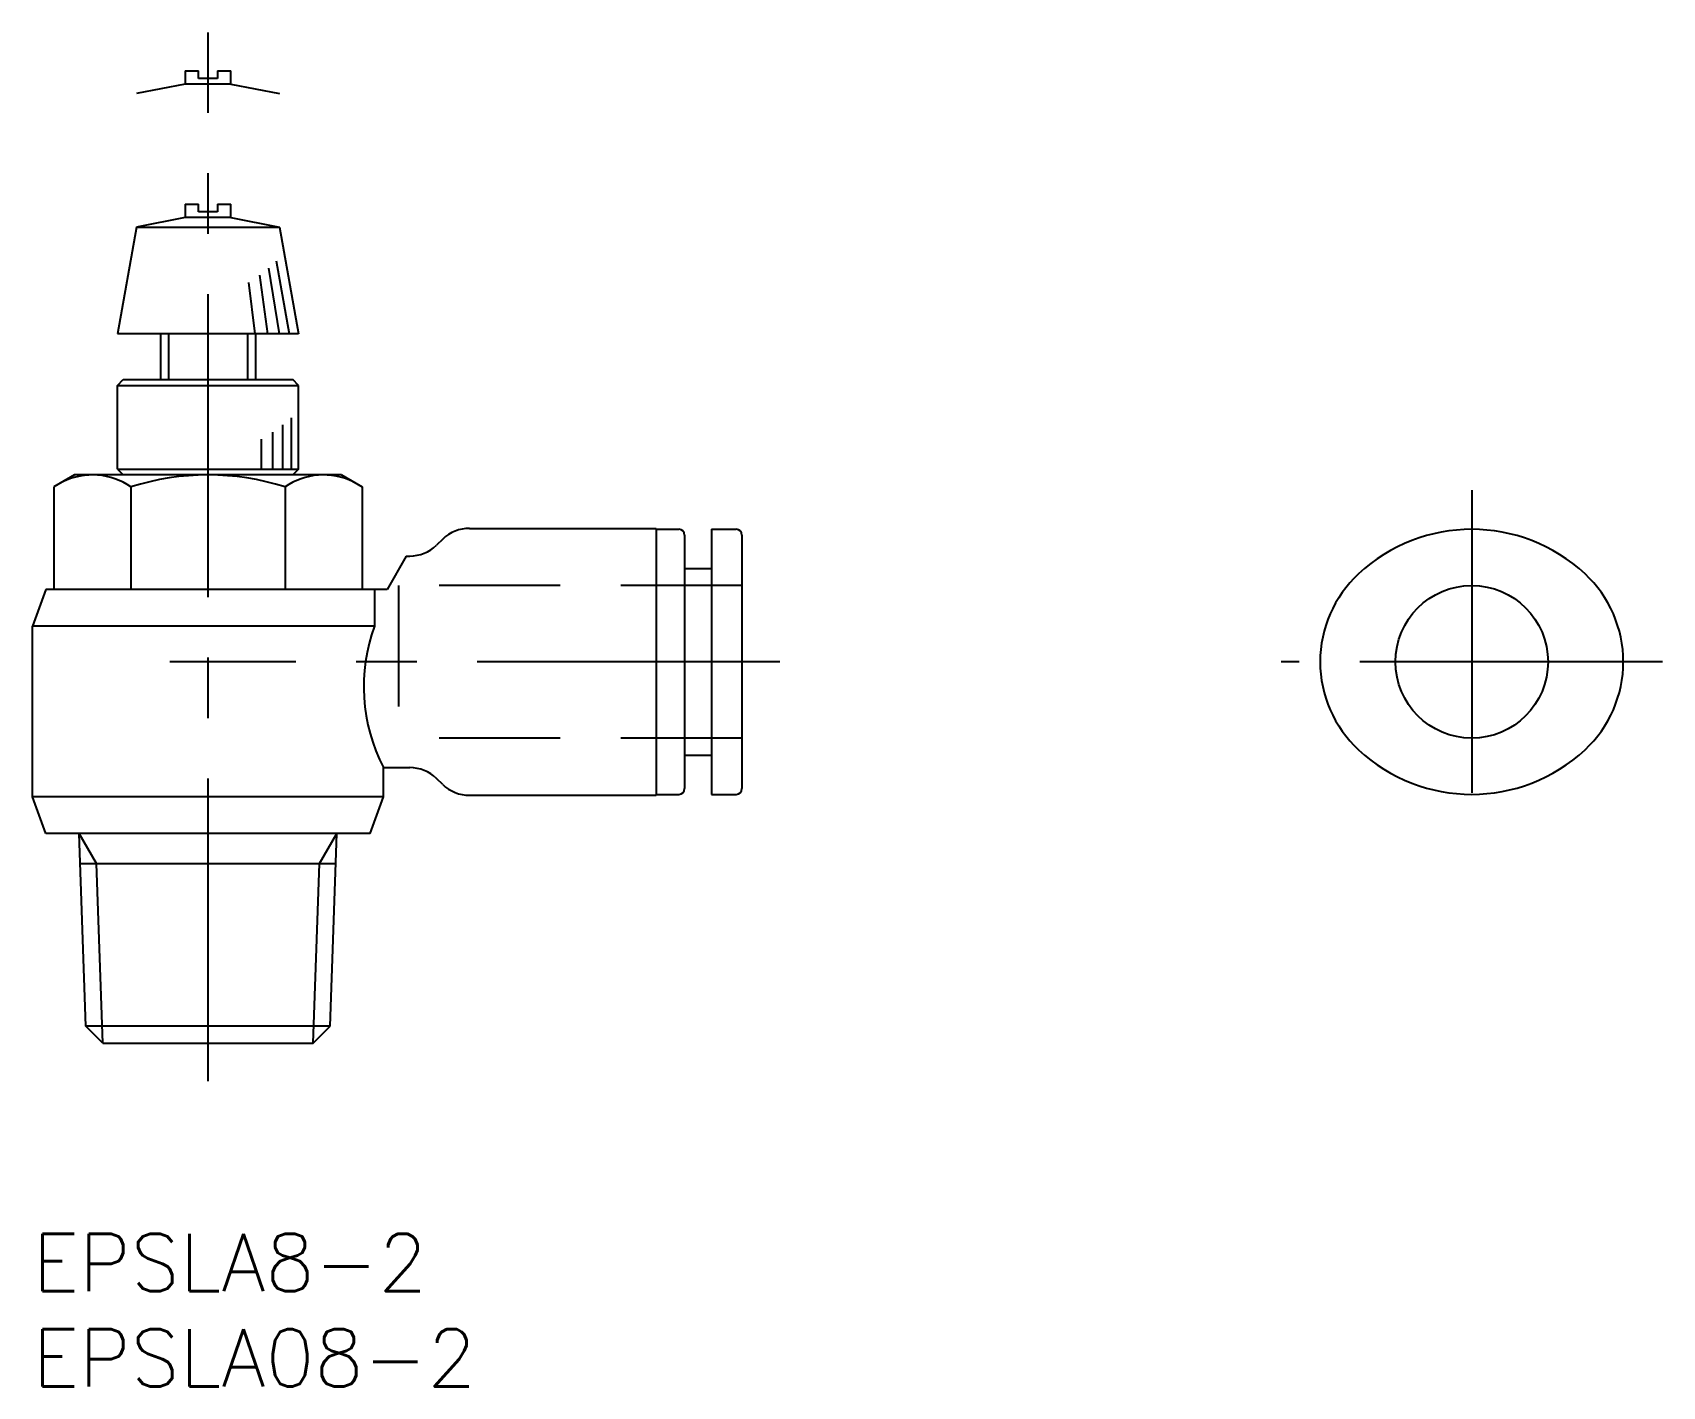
# Model space of a CAD drawing. Extents: x 0 to 85.5, y -8 to 63.
import ezdxf

# ---------------------------------------------------------------- set-up
doc = ezdxf.new("R2010")
doc.units = 0
doc.header["$LTSCALE"] = 0.5
for name, pattern in [('CENTER', [50.8, 31.75, -6.35, 6.35, -6.35]), ('DASHED', [19.05, 12.7, -6.35]), ('PHANTOM', [63.5, 31.75, -6.35, 6.35, -6.35, 6.35, -6.35])]:
    doc.linetypes.add(name, pattern=pattern)
doc.layers.get('0').update_dxf_attribs({"linetype": 'CONTINUOUS'})
doc.layers.add('CENTER', color=1, linetype='CENTER')
doc.styles.get("Standard").update_dxf_attribs({"font": 'txt.shx', "height": 3, "bigfont": 'bigfont.shx'})

# ---------------------------------------------------------------- blocks, each defined once
blk = doc.blocks.new('*U40')
at = {"color": 7, "linetype": 'CONTINUOUS'}
blk.add_text('EPSLA8-2', height=3, dxfattribs=at).set_placement((0, -3))
blk = doc.blocks.new('*U41')
at = {"color": 7, "linetype": 'CONTINUOUS'}
blk.add_text('EPSLA08-2', height=3, dxfattribs=at).set_placement((0, -8))

msp = doc.modelspace()

# ---------------------------------------------------------------- linework, layer by layer
at = {"color": 3, "linetype": 'PHANTOM'}
for p, q in [((8, 61), (8.7, 61)), ((8, 61), (8, 60.3)), ((8.7, 60.6), (8.7, 61)), ((9.7, 61), (10.4, 61)), ((9.7, 61), (9.7, 60.6)), ((10.4, 60.3), (10.4, 61)), ((8, 60.3), (5.45, 59.8)), ((10.4, 60.3), (8, 60.3)), ((9.7, 60.6), (8.7, 60.6)), ((10.4, 60.3), (12.95, 59.8)), ((12.378, 50.651), (12.925, 47.2)), ((12.776, 51.024), (13.45, 47.2)), ((11.318, 49.9), (11.65, 47.2)), ((11.893, 50.276), (12.325, 47.2)), ((13.575, 40.1), (13.575, 42.8)), ((12.6, 40.1), (12.6, 42.05)), ((13.125, 40.1), (13.125, 42.425)), ((12, 40.1), (12, 41.675))]:
    msp.add_line(p, q, dxfattribs=at)
at = {"color": 7, "linetype": 'CONTINUOUS'}
for p, q in [((8, 54), (8.7, 54)), ((8, 54), (8, 53.3)), ((8.7, 53.6), (8.7, 54)), ((9.7, 54), (10.4, 54)), ((9.7, 54), (9.7, 53.6)), ((10.4, 53.3), (10.4, 54)), ((8, 53.3), (5.45, 52.8)), ((10.4, 53.3), (8, 53.3)), ((9.7, 53.6), (8.7, 53.6)), ((10.4, 53.3), (12.95, 52.8)), ((5.45, 52.8), (4.45, 47.2)), ((5.45, 52.8), (12.95, 52.8)), ((12.95, 52.8), (13.95, 47.2)), ((13.95, 47.2), (4.45, 47.2)), ((6.7, 47.2), (6.7, 44.8)), ((11.7, 47.2), (11.7, 44.8)), ((4.45, 44.5), (4.75, 44.8)), ((4.45, 40.1), (4.45, 44.5)), ((4.45, 44.5), (13.95, 44.5)), ((4.75, 44.8), (13.65, 44.8)), ((13.95, 44.5), (13.65, 44.8)), ((13.95, 40.1), (13.95, 44.5)), ((2.2, 39.8), (1.117, 39.175)), ((16.2, 39.8), (2.2, 39.8)), ((4.45, 40.1), (13.95, 40.1)), ((4.45, 40.1), (4.75, 39.8)), ((13.95, 40.1), (13.65, 39.8)), ((16.2, 39.8), (17.283, 39.175)), ((1.117, 39.175), (1.117, 33.8)), ((5.159, 39.175), (5.159, 33.8)), ((13.241, 39.175), (13.241, 33.8)), ((17.283, 39.175), (17.283, 33.8)), ((22.909, 37), (32.7, 37)), ((32.7, 37), (32.7, 23)), ((32.7, 36.95), (33.9, 36.95)), ((35.6, 36.95), (36.9, 36.95)), ((35.6, 36.95), (35.6, 23.05)), ((21.519, 36.438), (21.181, 36.112)), ((34.2, 36.65), (34.2, 23.35)), ((37.2, 36.65), (37.2, 23.35)), ((19.6, 35.55), (18.59, 33.8)), ((19.6, 35.55), (19.791, 35.55)), ((34.2, 34.9), (35.6, 34.9)), ((0.7, 33.8), (0, 31.877)), ((18.59, 33.8), (0.7, 33.8)), ((17.936, 33.8), (17.936, 31.877)), ((17.936, 31.877), (0, 31.877)), ((0, 22.923), (0, 31.877)), ((34.2, 25.1), (35.6, 25.1)), ((18.4, 24.45), (19.791, 24.45)), ((18.4, 22.923), (18.4, 24.45)), ((21.519, 23.562), (21.181, 23.888)), ((18.4, 22.923), (0, 22.923)), ((0.7, 21), (0, 22.923)), ((17.7, 21), (18.4, 22.923)), ((22.909, 23), (32.7, 23)), ((32.7, 23.05), (33.9, 23.05)), ((35.6, 23.05), (36.9, 23.05)), ((17.7, 21), (0.7, 21)), ((2.8, 10.887), (2.447, 21)), ((15.6, 10.887), (15.953, 21)), ((2.502, 19.422), (15.898, 19.422)), ((15.6, 10.887), (2.8, 10.887)), ((3.687, 10), (2.8, 10.887)), ((14.713, 10), (15.6, 10.887)), ((3.687, 10), (14.713, 10))]:
    msp.add_line(p, q, dxfattribs=at)
at = {"color": 3, "linetype": 'CONTINUOUS'}
for p, q in [((7.133, 47.2), (7.133, 44.8)), ((11.267, 47.2), (11.267, 44.8)), ((3.358, 19.422), (2.447, 21)), ((15.042, 19.422), (15.953, 21)), ((3.687, 10), (3.358, 19.422)), ((14.713, 10), (15.042, 19.422))]:
    msp.add_line(p, q, dxfattribs=at)
at = {"color": 3, "linetype": 'DASHED'}
for p, q in [((37.2, 34), (19.2, 34)), ((19.2, 34), (19.2, 26)), ((37.2, 26), (19.2, 26))]:
    msp.add_line(p, q, dxfattribs=at)
at = {"color": 7, "linetype": 'CONTINUOUS'}
msp.add_circle((75.483, 30), 4, dxfattribs=at)
for centre, radius, start, end in [((3.138, 36.222), 3.578, 55.61575, 115.61575), ((9.2, 26.425), 13.375, 72.41205, 107.58795), ((15.262, 36.222), 3.578, 64.38425, 124.38425), ((22.909, 35), 2, 90, 134.02898), ((33.9, 36.65), 0.3, 0, 90), ((36.9, 36.65), 0.3, 0, 90), ((75.483, 28.231), 8.719, 46.99713, 133.00287), ((19.791, 37.55), 2, 270, 314.02898), ((73.833, 30), 6.3, 133.00287, 226.99713), ((77.133, 30), 6.3, 313.00287, 46.99713), ((26.663, 28.694), 9.289, 159.96175, 207.18411), ((75.483, 31.769), 8.719, 226.99713, 313.00287), ((19.791, 22.45), 2, 45.97102, 90), ((22.909, 25), 2, 225.97102, 270), ((33.9, 23.35), 0.3, 270, 0), ((36.9, 23.35), 0.3, 270, 0)]:
    msp.add_arc(centre, radius, start, end, dxfattribs=at)
at = {"layer": 'CENTER', "color": 1, "linetype": 'CENTER'}
for p, q in [((9.2, 8), (9.2, 63)), ((75.483, 39), (75.483, 21)), ((39.2, 30), (7.2, 30)), ((85.483, 30), (65.483, 30))]:
    msp.add_line(p, q, dxfattribs=at)

# ---------------------------------------------------------------- block references
at = {"color": 7, "linetype": 'CONTINUOUS'}
for name in ['*U40', '*U41']:
    msp.add_blockref(name, (0, 0), dxfattribs=at)

doc.saveas('drawing.dxf')
